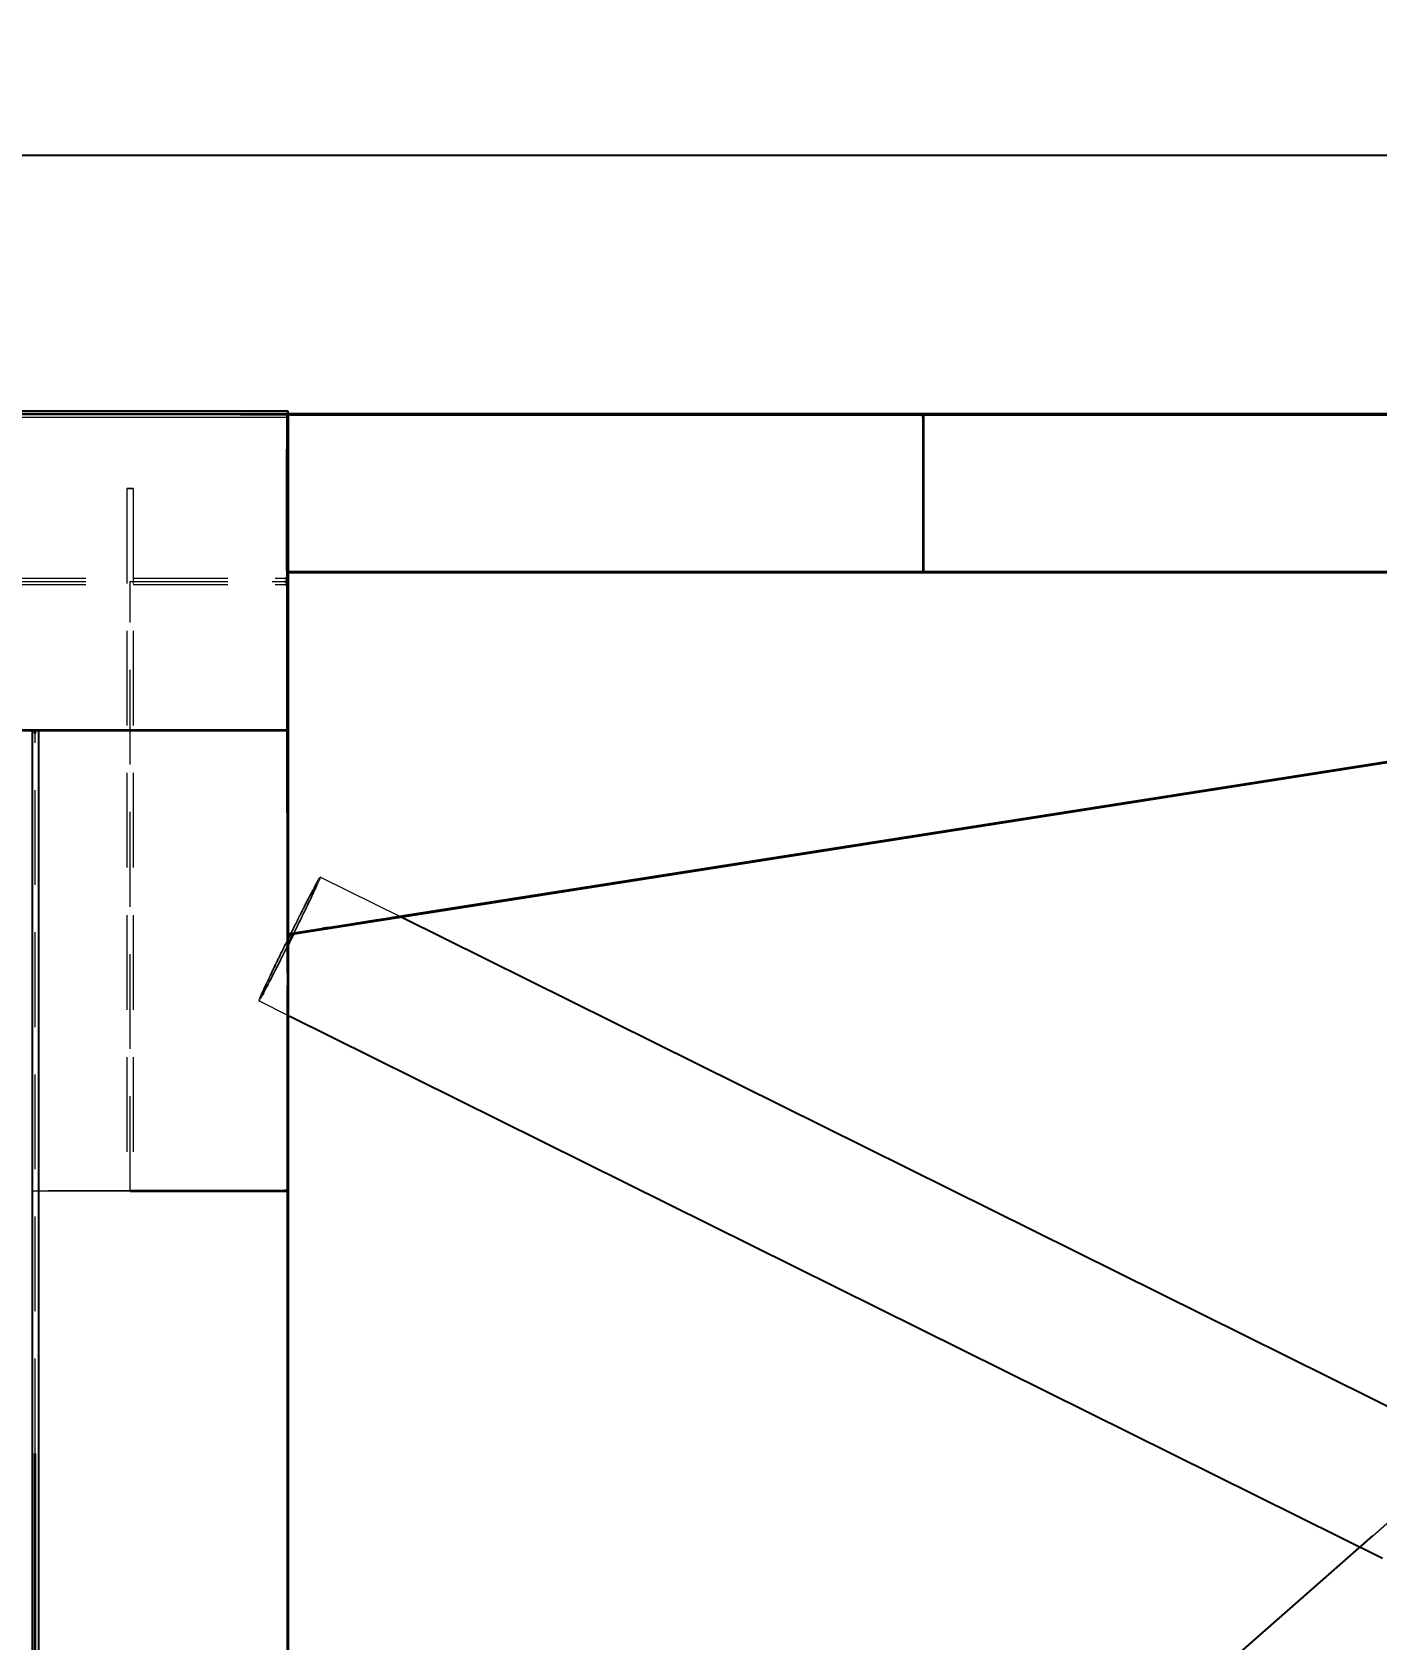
# Model space of a CAD drawing. Header units: millimetres. Extents: x -11795 to 47768, y 22971 to 65021.
# Drawn here: x 6470 to 8600, y 32909 to 35455 of the extents above; entities that cross this region are included whole.
import ezdxf

# ---------------------------------------------------------------- set-up
doc = ezdxf.new("R2010")
doc.units = ezdxf.units.MM
doc.linetypes.add('HIDDEN_50', pattern=[225, 150, -75])
for name, color, linetype, lineweight in [('DIMENSIONS', 3, 'Continuous', 18), ('PLATE_HIDDEN', 8, 'HIDDEN_50', 18), ('PLATE_VISIBLE', 7, 'Continuous', 35), ('PROFILE_HIDDEN', 9, 'HIDDEN_50', 18), ('PROFILE_VISIBLE', 4, 'Continuous', 25)]:
    doc.layers.add(name, color=color, linetype=linetype, lineweight=lineweight)
doc.styles.add('OpenSansCondensed-Light', font='OpenSansCondensed-Light.ttf')
doc.dimstyles.new('DIM_1_50', dxfattribs={"dimscale": 50, "dimtxt": 2.5, "dimasz": 2.5, "dimexe": 1.5, "dimexo": 1.5, "dimgap": 1, "dimtad": 1, "dimdec": 0, "dimzin": 12, "dimdsep": 46, "dimtxsty": 'OpenSansCondensed-Light', "dimtsz": 0.00125, "dimcen": 2.5, "dimclrd": 3, "dimclre": 3, "dimclrt": 3, "dimazin": 3, "dimtfac": 0.5, "dimtmove": 2, "dimatfit": 3})

msp = doc.modelspace()

# ---------------------------------------------------------------- linework, layer by layer
at = {"layer": 'PLATE_HIDDEN'}
for p, q in [((5620, 34849.6), (6870, 34849.6)), ((6870, 34850), (5830, 34850)), ((6875, 34849.6), (6800, 34849.6)), ((6873.9, 34848.8), (6878.9, 34848.8)), ((6874, 34794.3), (6873.9, 34848.8)), ((6875, 34796), (6875, 34845.1)), ((6875, 34794.6), (6875, 34844.6)), ((6875, 34844.6), (6875, 34794.6)), ((6875, 34794.6), (6875, 34844.6)), ((7881.3, 34599.6), (7881.3, 34844.6)), ((7881.3, 34844.6), (7881.3, 34599.6)), ((6880, 34599.6), (8606.3, 34599.6)), ((8606.3, 34599.6), (6880, 34599.6)), ((9038.3, 34599.6), (6880, 34599.6)), ((7806.3, 34599.6), (7956.3, 34599.6)), ((4380, 34585), (6870, 34585)), ((6625, 33620), (6625, 34585)), ((6625, 34585), (6870, 34585)), ((6475, 33204.6), (6475, 34344.3)), ((6929.3, 34034.8), (6879.9, 34027.1)), ((6929.3, 34034.8), (6879.9, 34027.1)), ((6879.9, 34027.1), (6929.3, 34034.8)), ((6929.3, 34034.8), (6879.9, 34027.1)), ((6879.9, 34027.1), (6929.3, 34034.8)), ((6978.7, 34042.6), (6939.2, 34036.4)), ((6978.7, 34042.6), (6939.2, 34036.4)), ((6939.2, 34036.4), (6978.7, 34042.6)), ((6978.7, 34042.6), (6939.2, 34036.4)), ((6939.2, 34036.4), (6978.7, 34042.6)), ((7037.9, 34051.8), (7018.2, 34048.8)), ((6875, 33964.7), (6875, 33944.7)), ((6875, 33944.7), (6875, 33964.7)), ((6870, 33620), (6470, 33620)), ((6470, 33620), (6870, 33620)), ((6870, 33620), (6625, 33620)), ((6870, 33620), (6625, 33620))]:
    msp.add_line(p, q, dxfattribs=at)
at = {"layer": 'PLATE_VISIBLE'}
for p, q in [((6875, 34849.6), (5920, 34849.6)), ((6800, 34849.6), (6950, 34849.6)), ((6875, 34850), (6870, 34850)), ((6870, 34849.6), (6875, 34849.6)), ((10538.3, 34849.6), (6873.9, 34848.8)), ((6873.9, 34848.8), (6875, 34026.3)), ((6875, 34845.1), (6875, 34850)), ((6875, 34349.3), (6875, 34849.6)), ((6950, 34849.6), (6875, 34849.6)), ((10463.3, 34849.6), (6875, 34849.6)), ((6875, 34849.6), (10463.3, 34849.6)), ((6875, 34849.6), (9038.3, 34849.6)), ((6875, 34844.6), (6875, 34849.6)), ((6875, 34849.6), (10463.3, 34849.6)), ((10463.3, 34849.6), (6875, 34849.6)), ((6875, 34849.6), (10463.3, 34849.6)), ((10463.3, 34849.6), (6875, 34849.6)), ((9631.3, 34849.6), (6875, 34849.6)), ((6875, 34849.6), (6875, 34599.6)), ((9352.7, 34849.6), (6875, 34849.6)), ((6875, 34849.6), (9651.5, 34849.6)), ((6875, 34849.6), (6875, 34844.6)), ((6875, 34844.6), (6875, 34849.6)), ((6875, 34849.6), (6875, 31500)), ((6878.9, 34848.8), (10576.9, 34849.6)), ((7956.3, 34849.6), (7806.3, 34849.6)), ((7806.3, 34849.6), (7956.3, 34849.6)), ((7881.3, 34844.6), (7881.3, 34849.6)), ((7881.3, 34849.6), (7881.3, 34844.6)), ((7881.3, 34849.6), (7881.3, 34599.6)), ((6875, 34026.3), (6874, 34794.3)), ((6875, 34585), (6875, 34796)), ((6875, 34599.6), (6875, 34794.6)), ((6875, 34794.6), (6875, 33964.7)), ((6875, 33964.7), (6875, 34794.6)), ((6875, 34599.6), (6880, 34599.6)), ((6880, 34599.6), (6875, 34599.6)), ((6880, 34599.6), (6875, 34599.6)), ((6875, 34026.3), (10538.3, 34599.6)), ((6875, 34599.6), (9631.3, 34599.6)), ((9481.9, 34599.6), (6875, 34599.6)), ((6875, 34599.6), (9780.7, 34599.6)), ((7956.3, 34599.6), (7806.3, 34599.6)), ((6870, 34585), (6875, 34585)), ((6870, 34585), (6875, 34585)), ((6875, 34585), (6875, 33620)), ((6875, 34026.3), (10414.9, 34580.3)), ((10414.9, 34580.3), (6875, 34026.3)), ((10414.9, 34580.3), (6875, 34026.3)), ((6875, 34026.3), (10414.9, 34580.3)), ((10306.2, 34563.3), (6978.7, 34042.6)), ((6978.7, 34042.6), (10306.2, 34563.3)), ((6978.7, 34042.6), (10306.2, 34563.3)), ((10305.4, 34563.2), (6978.7, 34042.6)), ((10306.2, 34563.3), (7037.9, 34051.8)), ((4375, 34349.3), (6875, 34349.3)), ((6475, 34344.3), (6475, 34349.3)), ((6475, 34349.3), (6875, 34349.3)), ((6875, 34349.3), (6875, 31500)), ((6939.2, 34036.4), (6929.3, 34034.8)), ((6939.2, 34036.4), (6929.3, 34034.8)), ((6929.3, 34034.8), (6939.2, 34036.4)), ((6939.2, 34036.4), (6929.3, 34034.8)), ((6929.3, 34034.8), (6939.2, 34036.4)), ((7018.2, 34048.8), (6978.7, 34042.6)), ((6879.9, 34027.1), (6875, 34026.3)), ((6879.9, 34027.1), (6875, 34026.3)), ((6875, 34026.3), (6879.9, 34027.1)), ((6879.9, 34027.1), (6875, 34026.3)), ((6875, 34026.3), (6879.9, 34027.1)), ((6875, 33944.7), (6875, 31500)), ((6875, 31500), (6875, 33944.7)), ((6625, 33620), (6875, 33620)), ((6875, 33620), (6870, 33620)), ((6875, 33620), (6870, 33620)), ((6875, 33620), (6870, 33620)), ((6870, 33620), (6875, 33620)), ((6475, 32634.7), (6475, 33204.6))]:
    msp.add_line(p, q, dxfattribs=at)
at = {"layer": 'PROFILE_HIDDEN'}
for p, q in [((6875, 34844.6), (3634, 34845)), ((6875, 34844.6), (3634, 34845)), ((4380, 34845), (6875, 34845)), ((4390, 34845), (6875, 34845)), ((6875, 34850), (6875, 34845)), ((6875, 34845), (6875, 34850)), ((6875, 34844.6), (6875, 34849.6)), ((6875, 34849.6), (6875, 34844.6)), ((6620, 34731.9), (6630, 34731.9)), ((6630, 34731.9), (6620, 34731.9)), ((6620, 34731.9), (6620, 33620)), ((6620, 34731.9), (6620, 33620)), ((6630, 34731.9), (6630, 33620)), ((6630, 34731.9), (6630, 33620)), ((4380, 34590), (6870, 34590)), ((4380, 34590), (6870, 34590)), ((4380, 34580), (6870, 34580)), ((4380, 34580), (6870, 34580)), ((6480, 34344.3), (6480, 31545)), ((6918.4, 34103.6), (6919.3, 34105.4)), ((6919.3, 34105.4), (6920.6, 34107.7)), ((6920, 34105.2), (6919.3, 34104)), ((6920.5, 34106.1), (6920.1, 34105.5)), ((6921.1, 34104.2), (6920.1, 34102)), ((6920.3, 34103.6), (6920.7, 34104.6)), ((6921, 34106.8), (6920.5, 34106.1)), ((6920.6, 34107.7), (6921, 34108.4)), ((6920.8, 34104.9), (6921.1, 34105.9)), ((6921, 34108.4), (6921.8, 34109.8)), ((6921.1, 34105.9), (6921.3, 34106.4)), ((6922.4, 34107), (6921.3, 34104.6)), ((6921.8, 34109.8), (6922.8, 34111.6)), ((6923.2, 34108.8), (6922.4, 34107)), ((6922.8, 34111.6), (6923.1, 34112.1)), ((6923.1, 34112.1), (6923.7, 34113.2)), ((6924.2, 34111.1), (6923.4, 34109.2)), ((6923.7, 34113.2), (6924.5, 34114.5)), ((6924.7, 34112.4), (6924.2, 34111.1)), ((6924.7, 34114.8), (6925.1, 34115.5)), ((6925.5, 34114.1), (6924.9, 34112.8)), ((6925.1, 34115.5), (6925.6, 34116.3)), ((6925.8, 34115), (6925.5, 34114.1)), ((6926.2, 34116.1), (6925.9, 34115.3)), ((7055.7, 34052.9), (6926.4, 34117)), ((6905.7, 34078.8), (6904.5, 34076.5)), ((6905.3, 34078.7), (6907.4, 34082.7)), ((6907.5, 34082.3), (6905.7, 34078.8)), ((6907.4, 34082.7), (6908.2, 34084.2)), ((6908.2, 34083.5), (6907.5, 34082.3)), ((6908.2, 34084.2), (6909.4, 34086.6)), ((6909.3, 34085.6), (6908.2, 34083.5)), ((6908.4, 34077.7), (6909.9, 34080.8)), ((6910.6, 34081.5), (6908.7, 34077.5)), ((6910.9, 34088.8), (6909.3, 34085.6)), ((6909.4, 34086.6), (6911.3, 34090.2)), ((6910.1, 34081.3), (6911.7, 34084.7)), ((6912.2, 34085), (6910.6, 34081.5)), ((6911.5, 34089.8), (6910.9, 34088.8)), ((6911.3, 34090.2), (6912, 34091.5)), ((6912.4, 34091.6), (6911.5, 34089.8)), ((6911.7, 34084.7), (6913, 34087.4)), ((6912, 34091.5), (6913.1, 34093.7)), ((6912.4, 34085.4), (6912.2, 34085)), ((6913.9, 34094.3), (6912.4, 34091.6)), ((6914.2, 34089.2), (6912.4, 34085.4)), ((6913.1, 34093.7), (6914.8, 34096.9)), ((6913.2, 34087.8), (6914.6, 34090.8)), ((6914.3, 34095.1), (6913.9, 34094.3)), ((6915.6, 34092.2), (6914.2, 34089.2)), ((6915.2, 34096.8), (6914.3, 34095.1)), ((6914.6, 34090.8), (6915.6, 34093.1)), ((6914.8, 34096.9), (6915.4, 34098)), ((6916.4, 34099), (6915.2, 34096.8)), ((6915.4, 34098), (6916.4, 34100)), ((6915.8, 34092.7), (6915.6, 34092.2)), ((6915.8, 34093.5), (6917, 34096)), ((6917.4, 34096), (6915.8, 34092.7)), ((6916.4, 34100), (6917.9, 34102.8)), ((6916.7, 34099.6), (6916.4, 34099)), ((6917.5, 34100.9), (6916.7, 34099.6)), ((6917, 34096), (6917.8, 34097.9)), ((6918.6, 34098.6), (6917.4, 34096)), ((6918.4, 34102.6), (6917.5, 34100.9)), ((6917.9, 34102.8), (6918.4, 34103.6)), ((6918, 34098.3), (6918.9, 34100.3)), ((6918.8, 34099.1), (6918.6, 34098.6)), ((6919.3, 34104), (6918.7, 34103)), ((6920.1, 34102), (6918.8, 34099.1)), ((6918.9, 34100.3), (6919.5, 34101.8)), ((6919.6, 34102.1), (6920.3, 34103.6)), ((6891.5, 34051.5), (6893.9, 34056.3)), ((6893.1, 34054.3), (6891.9, 34051.7)), ((6895.4, 34058.7), (6893.1, 34054.3)), ((6893.9, 34056.3), (6894.9, 34058.4)), ((6894.9, 34058.4), (6896.3, 34061)), ((6896.3, 34060.5), (6895.4, 34058.7)), ((6897.8, 34054.9), (6895.4, 34050)), ((6896.3, 34061), (6898.7, 34065.7)), ((6897.6, 34063), (6896.3, 34060.5)), ((6896.5, 34052.9), (6898.6, 34057)), ((6899.7, 34067.2), (6897.6, 34063)), ((6899.9, 34059.3), (6897.8, 34054.9)), ((6898.7, 34065.7), (6899.6, 34067.5)), ((6898.7, 34057.4), (6900.8, 34061.7)), ((6899.6, 34067.5), (6900.9, 34070.1)), ((6900.6, 34068.8), (6899.7, 34067.2)), ((6902.3, 34064.3), (6900.1, 34059.7)), ((6901.8, 34071.2), (6900.6, 34068.8)), ((6900.8, 34061.7), (6902.7, 34065.6)), ((6900.9, 34070.1), (6903.2, 34074.5)), ((6903.8, 34075.1), (6901.8, 34071.2)), ((6904.3, 34068.5), (6902.3, 34064.3)), ((6902.8, 34065.9), (6904.8, 34070)), ((6903.2, 34074.5), (6904, 34076.2)), ((6904.5, 34076.5), (6903.8, 34075.1)), ((6904, 34076.2), (6905.3, 34078.7)), ((6906.6, 34073.2), (6904.5, 34068.8)), ((6904.8, 34070), (6906.5, 34073.5)), ((6908.5, 34077), (6906.6, 34073.2)), ((6906.7, 34073.9), (6908.4, 34077.7)), ((6879.4, 34027.4), (6880, 34028.7)), ((6880, 34028.7), (6881.4, 34031.3)), ((6881.3, 34030.7), (6880.1, 34028.3)), ((6882.4, 34033), (6881.3, 34030.7)), ((6881.4, 34031.3), (6883.9, 34036.4)), ((6883.7, 34035.5), (6882.4, 34033)), ((6886.1, 34040.3), (6883.7, 34035.5)), ((6883.7, 34026.7), (6884.9, 34029.1)), ((6883.9, 34036.4), (6885.1, 34038.8)), ((6885.5, 34029.7), (6884.2, 34027.2)), ((6885, 34029.2), (6887.3, 34034.1)), ((6885.1, 34038.8), (6886.5, 34041.5)), ((6888, 34034.9), (6885.5, 34029.8)), ((6887.2, 34042.5), (6886.1, 34040.3)), ((6886.5, 34041.5), (6889, 34046.5)), ((6888.5, 34045.1), (6887.2, 34042.5)), ((6887.3, 34034.1), (6889.6, 34038.7)), ((6890.4, 34039.9), (6888, 34034.9)), ((6890.8, 34049.7), (6888.5, 34045.1)), ((6889, 34046.5), (6890.1, 34048.7)), ((6889.7, 34038.9), (6892, 34043.6)), ((6890.1, 34048.7), (6891.5, 34051.5)), ((6893, 34045.1), (6890.5, 34040)), ((6891.9, 34051.7), (6890.8, 34049.7)), ((6892, 34043.6), (6894.2, 34048.1)), ((6895.3, 34049.8), (6893, 34045.1)), ((6894.3, 34048.3), (6896.5, 34052.9)), ((6866, 34000.4), (6868.6, 34005.5)), ((6868, 34003.9), (6866.8, 34001.4)), ((6869.2, 34006.2), (6868, 34003.9)), ((6868.6, 34005.5), (6869.9, 34008.1)), ((6871.6, 34011.1), (6869.2, 34006.2)), ((6869.9, 34008.1), (6871.1, 34010.6)), ((6872.7, 34004), (6870.2, 33999)), ((6870.5, 34000.1), (6872.8, 34004.7)), ((6871.1, 34010.6), (6873.7, 34015.8)), ((6872.8, 34013.6), (6871.6, 34011.1)), ((6874, 34006.5), (6872.7, 34004)), ((6874, 34016), (6872.8, 34013.6)), ((6872.8, 34004.7), (6874, 34007.2)), ((6873.7, 34015.8), (6874.3, 34017.1)), ((6875.2, 34018.5), (6874, 34016)), ((6875.3, 34009.7), (6876.5, 34012.1)), ((6854.1, 33975.9), (6855.4, 33978.5)), ((6855.6, 33978.3), (6854.7, 33976.5)), ((6855.4, 33978.5), (6856.4, 33980.6)), ((6857.7, 33982.7), (6855.6, 33978.3)), ((6856.4, 33980.6), (6858.7, 33985.4)), ((6856.8, 33973.1), (6858.8, 33977)), ((6858.9, 33985.3), (6857.7, 33982.7)), ((6860.2, 33979.2), (6857.8, 33974.5)), ((6858.7, 33985.4), (6860, 33988.1)), ((6858.8, 33977), (6861.1, 33981.4)), ((6859.9, 33987.3), (6858.9, 33985.3)), ((6862.2, 33991.9), (6859.9, 33987.3)), ((6860, 33988.1), (6861.1, 33990.3)), ((6862.6, 33984), (6860.4, 33979.5)), ((6861.1, 33990.3), (6863.6, 33995.3)), ((6861.2, 33981.7), (6863.3, 33985.9)), ((6863.4, 33994.5), (6862.2, 33991.9)), ((6865.1, 33988.9), (6862.6, 33984)), ((6863.3, 33985.9), (6865.7, 33990.5)), ((6864.5, 33996.6), (6863.4, 33994.5)), ((6863.6, 33995.3), (6864.9, 33998)), ((6866.8, 34001.4), (6864.5, 33996.6)), ((6864.9, 33998), (6866, 34000.4)), ((6867.6, 33993.8), (6865.2, 33989.1)), ((6865.8, 33990.7), (6868, 33995.2)), ((6870.1, 33998.9), (6867.6, 33993.8)), ((6868, 33995.2), (6870.4, 33999.9)), ((6842.9, 33951.6), (6841.4, 33948.5)), ((6842, 33950.5), (6843.1, 33952.9)), ((6843.8, 33953.7), (6842.9, 33951.6)), ((6843.1, 33952.9), (6843.8, 33954.3)), ((6843.8, 33954.3), (6845.7, 33958.3)), ((6844.4, 33954.9), (6843.8, 33953.7)), ((6846, 33958.4), (6844.4, 33954.9)), ((6846.9, 33953.2), (6845, 33949.5)), ((6845.5, 33951.1), (6846.9, 33953.9)), ((6845.7, 33958.3), (6846.9, 33960.8)), ((6847.1, 33960.6), (6846, 33958.4)), ((6846.9, 33960.8), (6847.7, 33962.5)), ((6846.9, 33953.9), (6848.7, 33957.3)), ((6847.2, 33953.7), (6846.9, 33953.2)), ((6847.8, 33962), (6847.1, 33960.6)), ((6848.9, 33957.1), (6847.2, 33953.7)), ((6847.7, 33962.5), (6849.7, 33966.8)), ((6849.6, 33965.9), (6847.8, 33962)), ((6851.1, 33961.3), (6848.9, 33957.1)), ((6848.9, 33957.7), (6850.6, 33960.9)), ((6850.7, 33968.2), (6849.6, 33965.9)), ((6849.7, 33966.8), (6851, 33969.4)), ((6850.6, 33960.9), (6852.5, 33964.7)), ((6851.5, 33969.9), (6850.7, 33968.2)), ((6851, 33969.4), (6851.9, 33971.3)), ((6853.3, 33965.5), (6851.3, 33961.7)), ((6853.5, 33974), (6851.5, 33969.9)), ((6851.9, 33971.3), (6854.1, 33975.9)), ((6852.7, 33965.1), (6854.5, 33968.6)), ((6855.5, 33969.9), (6853.3, 33965.5)), ((6854.7, 33976.5), (6853.5, 33974)), ((6854.5, 33968.6), (6856.7, 33972.7)), ((6857.8, 33974.5), (6855.7, 33970.3)), ((6830.8, 33925.9), (6831.5, 33927.7)), ((6831.5, 33927.7), (6832.1, 33929.1)), ((6832.1, 33929.1), (6832.4, 33929.7)), ((6833, 33927.1), (6832.3, 33925.8)), ((6832.4, 33929.7), (6833.4, 33932)), ((6834.1, 33929.1), (6833, 33927.1)), ((6833.4, 33932), (6834.2, 33933.7)), ((6834, 33931.6), (6833.9, 33931)), ((6834.3, 33932.2), (6834, 33931.6)), ((6834.2, 33933.7), (6834.6, 33934.5)), ((6834.2, 33930.9), (6834.6, 33931.4)), ((6834.8, 33933.6), (6834.4, 33932.5)), ((6835.3, 33931.3), (6834.4, 33929.5)), ((6834.6, 33934.5), (6835.8, 33937.3)), ((6834.7, 33931.6), (6835.1, 33932.2)), ((6835.2, 33934.5), (6834.8, 33933.6)), ((6835.1, 33932.2), (6835.7, 33933.2)), ((6836.7, 33933.8), (6835.3, 33931.3)), ((6836.1, 33936.6), (6835.4, 33935)), ((6835.8, 33937.3), (6836.7, 33939.2)), ((6835.9, 33933.5), (6836.5, 33934.5)), ((6836.6, 33937.9), (6836.1, 33936.6)), ((6836.5, 33934.5), (6837.4, 33936.1)), ((6836.9, 33938.5), (6836.6, 33937.9)), ((6836.7, 33939.2), (6837.2, 33940.3)), ((6836.9, 33934.2), (6836.7, 33933.8)), ((6837.8, 33940.7), (6836.9, 33938.5)), ((6838.1, 33936.5), (6836.9, 33934.2)), ((6837.2, 33940.3), (6838.7, 33943.5)), ((6837.6, 33936.4), (6838.4, 33937.9)), ((6838.6, 33942.3), (6837.8, 33940.7)), ((6839.7, 33939.4), (6838.1, 33936.5)), ((6838.4, 33937.9), (6839.5, 33940)), ((6838.9, 33943.1), (6838.6, 33942.3)), ((6838.7, 33943.5), (6839.7, 33945.7)), ((6840.1, 33945.7), (6838.9, 33943.1)), ((6839.7, 33945.7), (6840.3, 33946.9)), ((6839.7, 33940.4), (6840.8, 33942.3)), ((6839.9, 33939.9), (6839.7, 33939.4)), ((6841.3, 33942.5), (6839.9, 33939.9)), ((6841, 33947.5), (6840.1, 33945.7)), ((6840.3, 33946.9), (6842, 33950.5)), ((6840.8, 33942.3), (6842.2, 33944.9)), ((6841.4, 33948.5), (6841, 33947.5)), ((6843.1, 33945.9), (6841.3, 33942.5)), ((6842.4, 33945.3), (6843.6, 33947.6)), ((6843.4, 33946.4), (6843.1, 33945.9)), ((6845, 33949.5), (6843.4, 33946.4)), ((6843.6, 33947.6), (6845.2, 33950.6)), ((6845.2, 33950.6), (6845.5, 33951.1)), ((6829, 33921.4), (6829.3, 33922.1)), ((6878.1, 33896.5), (6829, 33920.8)), ((6829.3, 33922.1), (6829.5, 33922.8)), ((6829.6, 33923.1), (6830.1, 33924.4)), ((6829.9, 33921.9), (6829.6, 33921.4)), ((6830.5, 33922.8), (6829.9, 33921.9)), ((6830.1, 33924.4), (6830.6, 33925.5)), ((6831.2, 33924), (6830.7, 33923.1)), ((6832.1, 33925.4), (6831.2, 33924)), ((6620, 33620), (6630, 33620)), ((6630, 33620), (6620, 33620)), ((8593.1, 33074.2), (8668.1, 33140.1))]:
    msp.add_line(p, q, dxfattribs=at)
at = {"layer": 'PROFILE_VISIBLE'}
for p, q in [((6875, 34854.6), (3634, 34855)), ((6875, 34854.6), (3634, 34855)), ((4375, 34855), (6875, 34855)), ((4375, 34855), (6875, 34855)), ((6875, 34855), (6875, 34850)), ((6875, 34850), (6875, 34855)), ((6875, 34849.6), (6875, 34854.6)), ((6875, 34854.6), (6875, 34849.6)), ((6870, 34590), (6875, 34590)), ((6870, 34590), (6875, 34590)), ((6875, 34590), (6875, 34580)), ((6875, 34580), (6875, 34590)), ((6870, 34580), (6875, 34580)), ((6870, 34580), (6875, 34580)), ((6470, 34349.3), (6480, 34349.3)), ((6480, 34349.3), (6470, 34349.3)), ((6470, 34349.3), (6470, 31500)), ((6470, 34349.3), (6470, 31500)), ((6480, 34349.3), (6480, 34344.3)), ((6480, 34349.3), (6480, 31500)), ((6880.1, 34028.3), (6878.9, 34025.8)), ((8804, 33185.9), (7055.7, 34052.9)), ((6874, 34007.2), (6875.2, 34009.6)), ((6875.2, 34009.1), (6874, 34006.5)), ((6874.3, 34017.1), (6874.9, 34018.4)), ((6874.9, 34018.4), (6876.2, 34021)), ((6876.4, 34020.9), (6875.2, 34018.5)), ((6877.8, 34014.3), (6875.3, 34009.2)), ((6876.2, 34021), (6878.8, 34026.2)), ((6877.6, 34023.3), (6876.4, 34020.9)), ((6876.5, 34012.1), (6877.7, 34014.5)), ((6878.9, 34025.8), (6877.6, 34023.3)), ((6877.7, 34014.5), (6880.1, 34019.4)), ((6880.4, 34019.5), (6877.8, 34014.3)), ((6878.8, 34026.2), (6879.4, 34027.4)), ((6880.1, 34019.4), (6882.5, 34024.3)), ((6883, 34024.6), (6880.4, 34019.5)), ((6882.5, 34024.3), (6883.7, 34026.7)), ((6884.2, 34027.2), (6883, 34024.6)), ((8608.5, 33038.3), (6878.1, 33896.5)), ((6939.4, 31621.1), (8593.1, 33074.2))]:
    msp.add_line(p, q, dxfattribs=at)

# ---------------------------------------------------------------- dimensions: what is measured, and where the dimension line sits
at = {"layer": 'DIMENSIONS'}
msp.add_linear_dim(base=(-7544.6, 35260), p1=(-7544.6, 34860), p2=(10674.2, 34860), dimstyle='DIM_1_50', dxfattribs=at).render()

doc.saveas('drawing.dxf')
